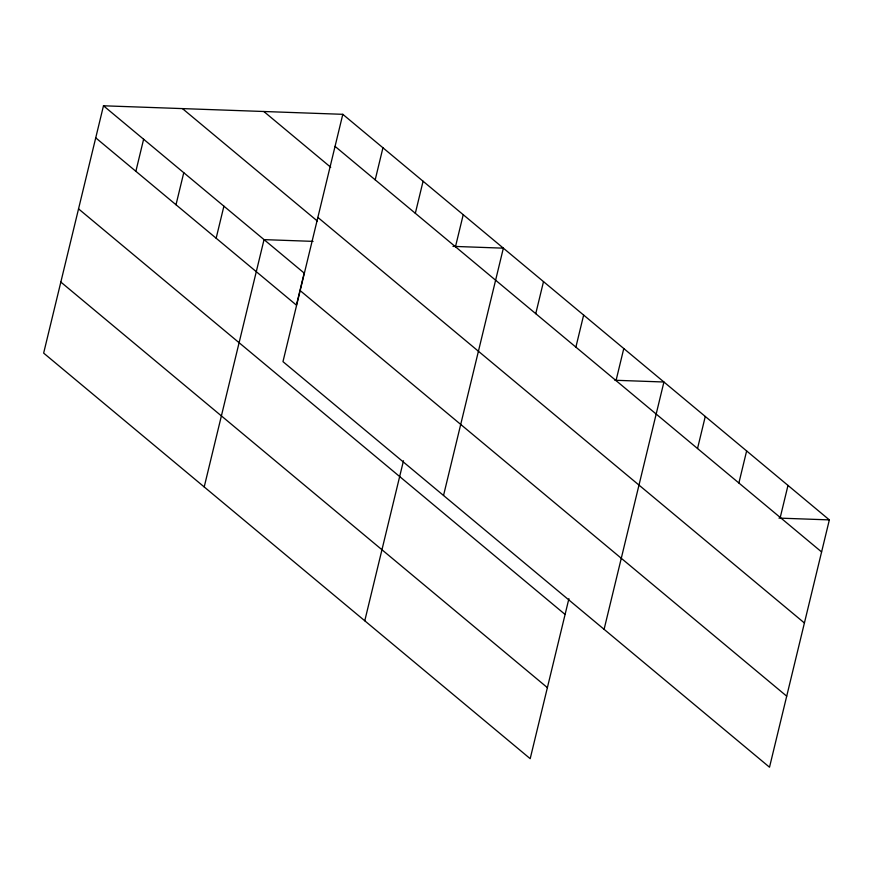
<?xml version="1.0" encoding="UTF-8"?>
<svg xmlns="http://www.w3.org/2000/svg" width="873" height="873" viewBox="0 0 873 873"><rect width="100%" height="100%" fill="white"/><g stroke="black" fill="none" stroke-linecap="round" stroke-linejoin="round"><path stroke-width="1.31" d="M342.805 114.319L282.972 361.64L769.517 767.214L829.35 519.893L342.805 114.319L103.483 105.786L43.65 353.107L530.195 758.681L568.912 598.66M135.872 171.294L143.619 139.244M176.008 204.751L183.767 172.701M216.155 238.209L223.903 206.17M204.206 486.938L264.039 239.628L313.058 241.374M375.194 179.827L382.941 147.777M415.33 213.296L423.078 181.246M364.772 620.779L403.479 460.769M455.466 246.753L463.225 214.703M443.528 495.482L503.361 248.161L452.978 246.361M535.749 313.669L543.508 281.619M575.885 347.127L583.644 315.077M616.032 380.595L623.78 348.545M604.094 629.324L663.927 382.003L614.908 380.257M697.527 448.526L705.275 416.476M738.885 482.998L746.633 450.948M780.244 517.471L787.992 485.421M778.967 518.104L829.35 519.893M335.046 146.369L821.591 551.943M263.832 111.504L330.725 167.267M317.859 217.41L804.415 622.984M182.457 108.601L317.292 220.989M103.483 105.786L304.186 273.085L296.427 305.135L95.724 137.836M300.159 290.6L786.704 696.174M78.548 208.876L565.093 614.45M60.837 282.066L547.382 687.64"/></g></svg>
